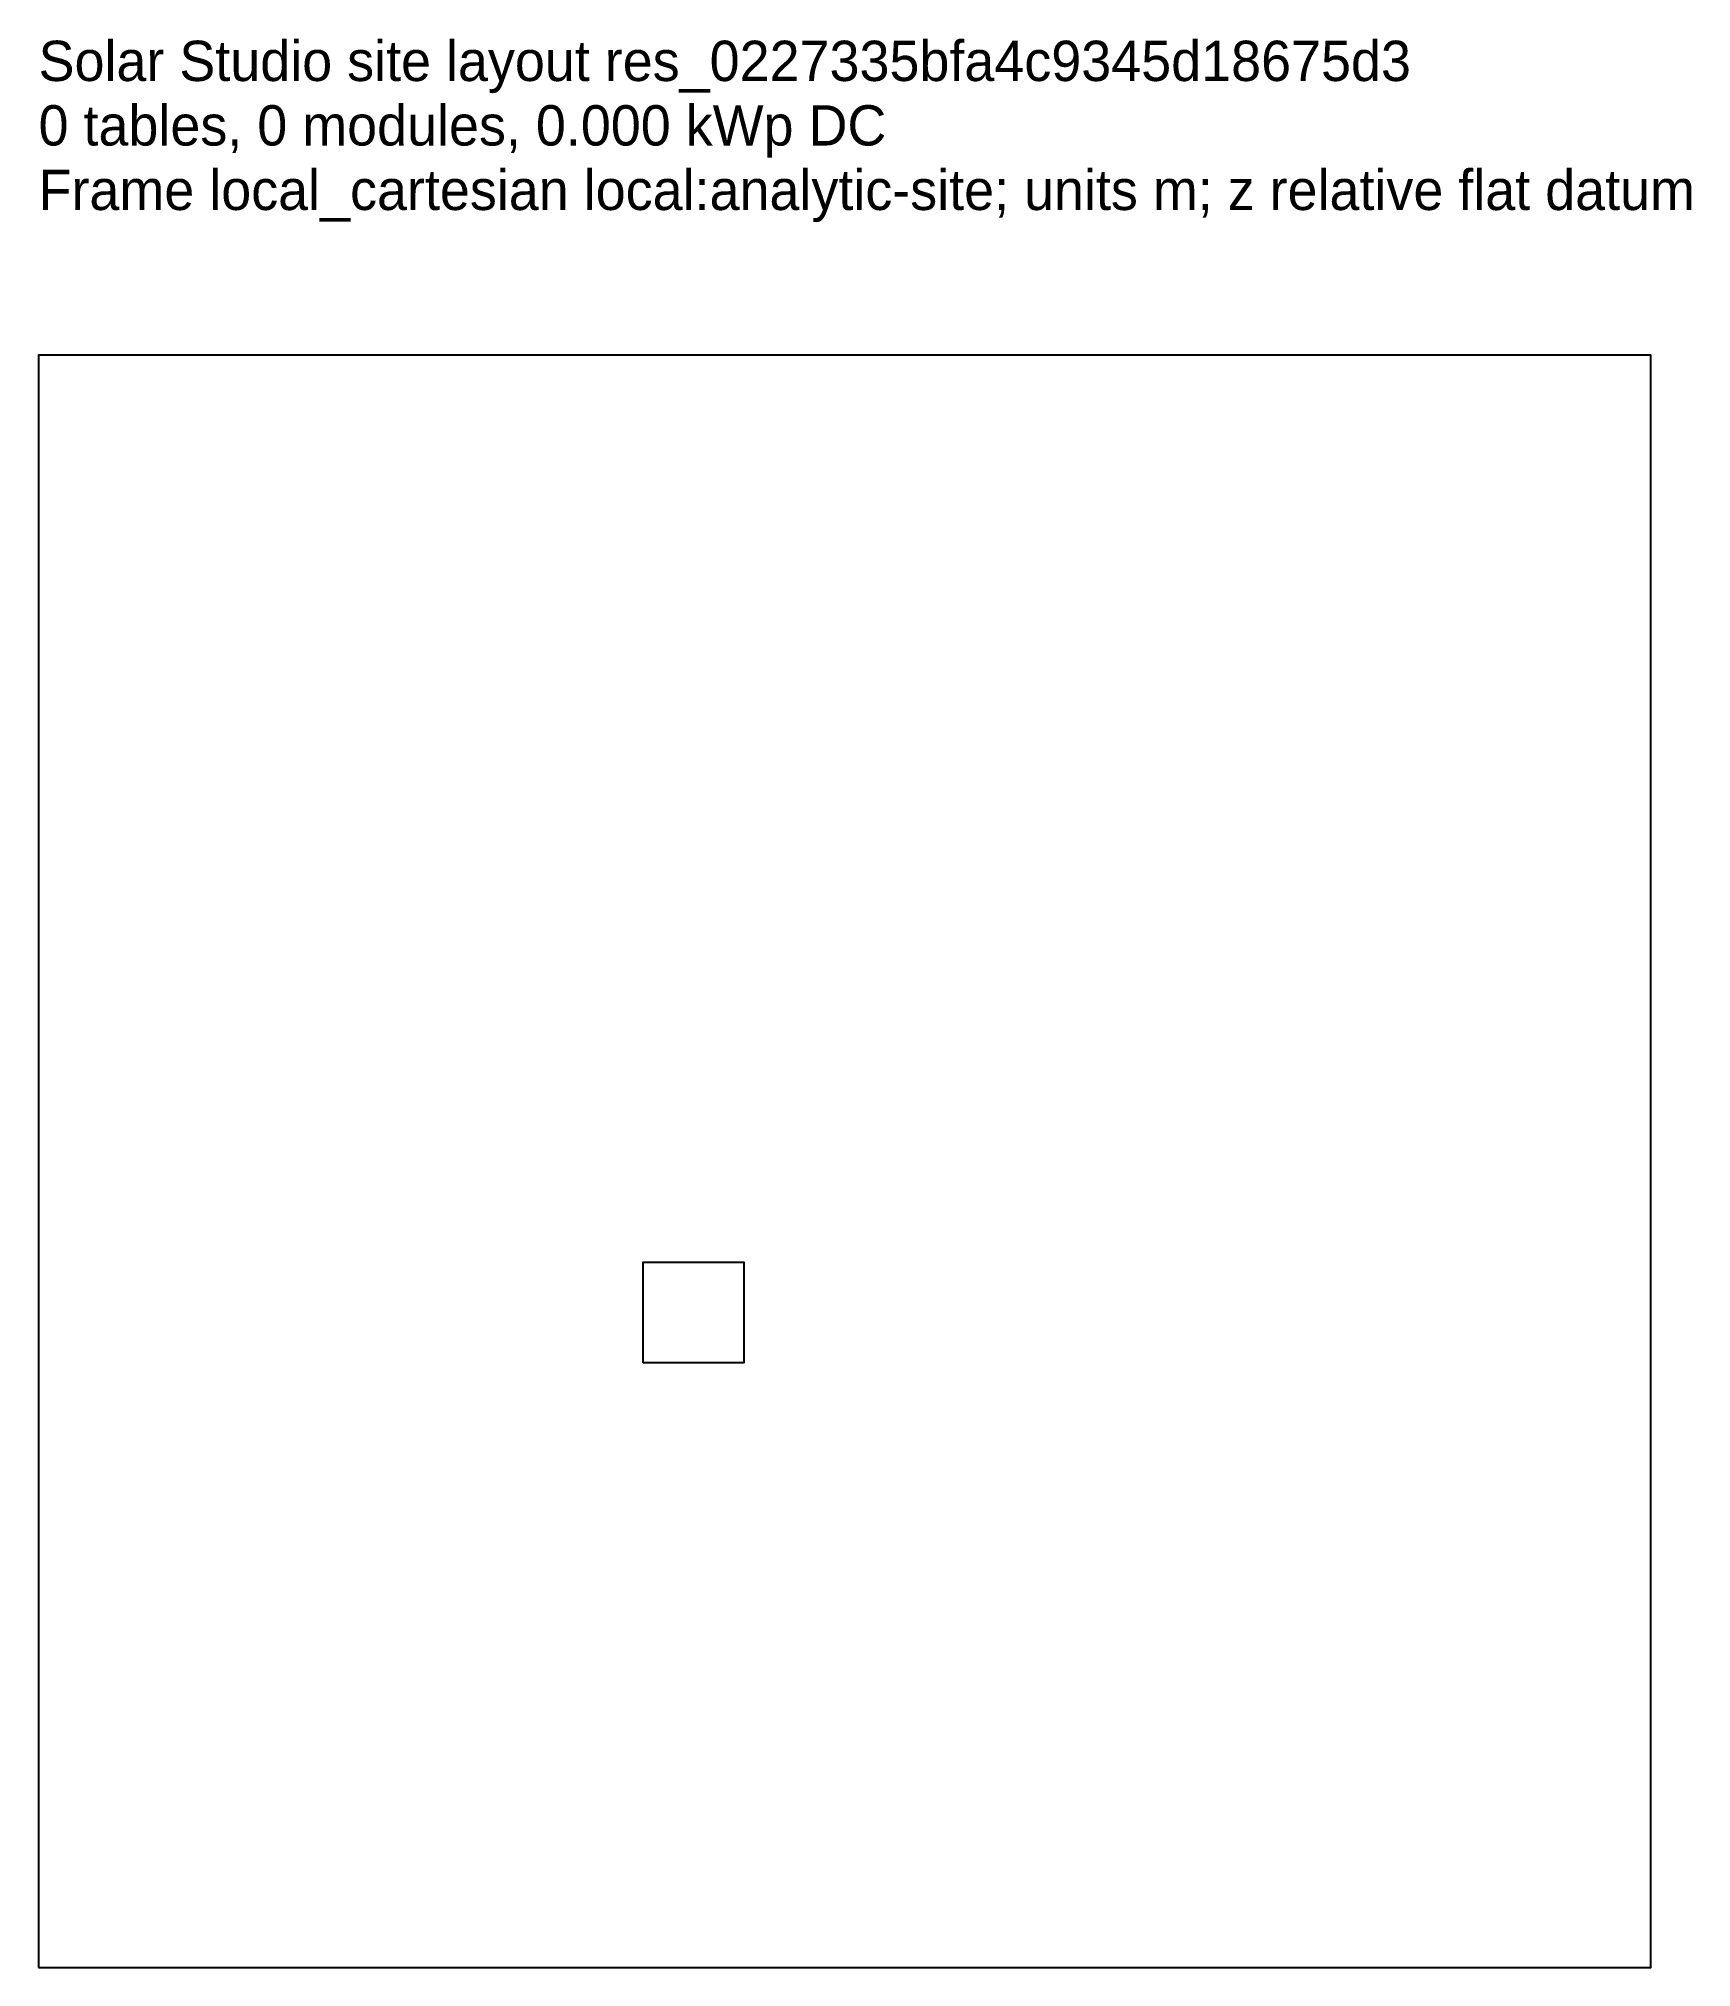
# Model space of a CAD drawing. Header units: metres. Extents: x 0 to 8.2, y 0 to 9.57.
import ezdxf

# ---------------------------------------------------------------- set-up
doc = ezdxf.new("R2010")
doc.units = ezdxf.units.M
for name, color, linetype in [('ADMISSIBLE_REGION', 3, 'Continuous'), ('ANNOTATION', 7, 'Continuous'), ('SITE_BOUNDARY', 7, 'Continuous'), ('SITE_HOLES', 8, 'Continuous')]:
    doc.layers.add(name, color=color, linetype=linetype)

msp = doc.modelspace()

# ---------------------------------------------------------------- linework, layer by layer
at = {"layer": 'ADMISSIBLE_REGION'}
for points in [[(0, 0), (8, 0), (8, 8), (0, 8)], [(3, 3), (3, 3.5), (3.5, 3.5), (3.5, 3)]]:
    msp.add_lwpolyline(points, close=True, dxfattribs=at)
at = {"layer": 'SITE_BOUNDARY'}
msp.add_lwpolyline([(0, 0), (8, 0), (8, 8), (0, 8)], close=True, dxfattribs=at)
at = {"layer": 'SITE_HOLES'}
msp.add_lwpolyline([(3, 3), (3, 3.5), (3.5, 3.5), (3.5, 3)], close=True, dxfattribs=at)

# ---------------------------------------------------------------- texts
at = {"layer": 'ANNOTATION'}
for s, p in [('Solar Studio site layout res_0227335bfa4c9345d18675d3', (0, 9.36)), ('0 tables, 0 modules, 0.000 kWp DC', (0, 9.04)), ('Frame local_cartesian local:analytic-site; units m; z relative flat datum', (0, 8.72))]:
    msp.add_text(s, height=0.2, dxfattribs=at).set_placement(p)

doc.saveas('drawing.dxf')
